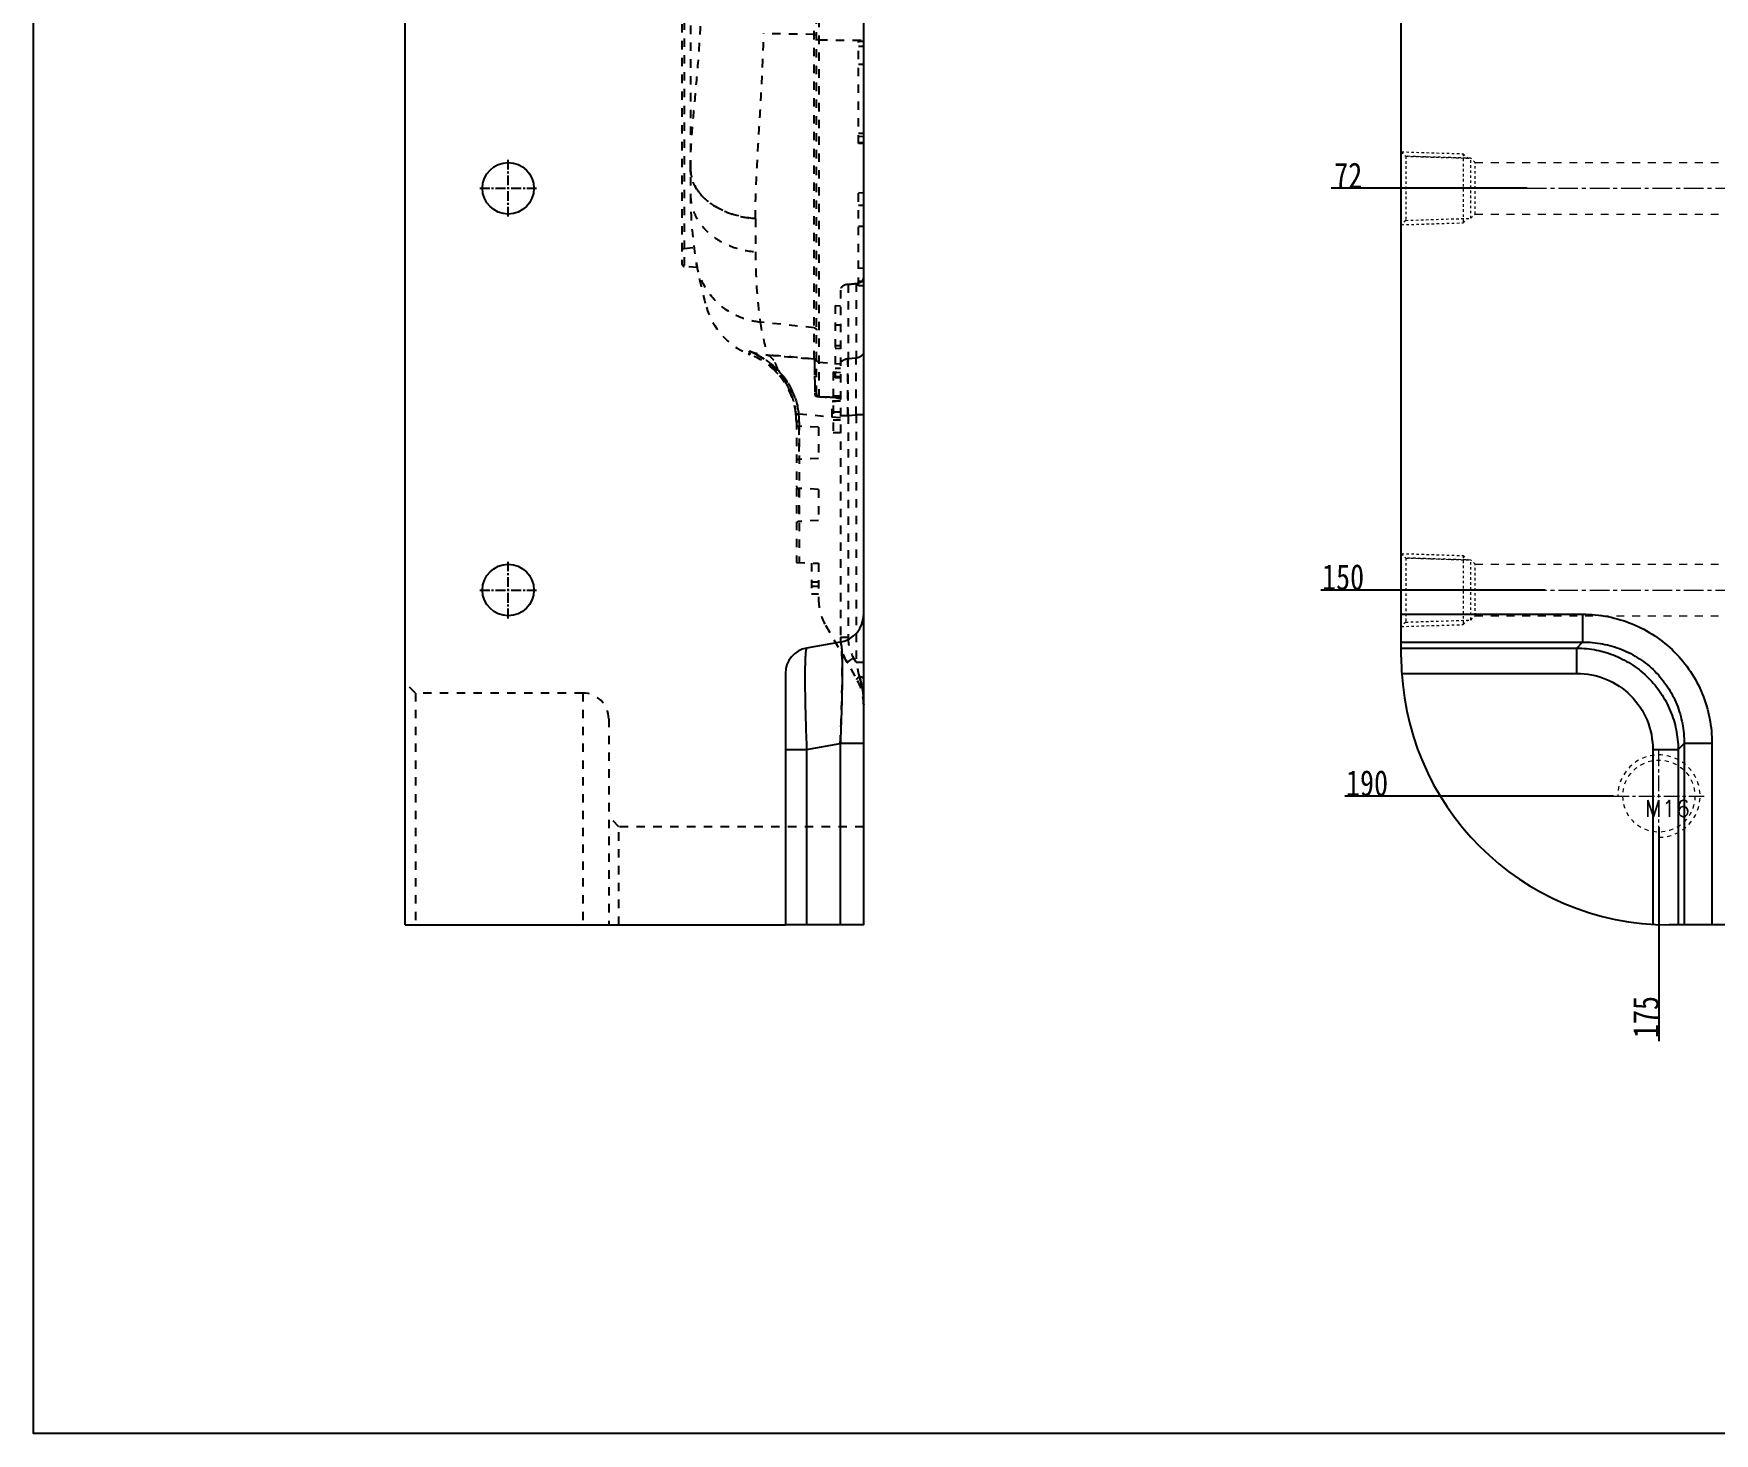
# Model space of a CAD drawing. Header units: millimetres. Extents: x -569 to 1807, y -7664 to 1724.
# Drawn here: x -18.7 to 307.6, y -3391.4 to -3119.6 of the extents above; entities that cross this region are included whole.
import ezdxf

# ---------------------------------------------------------------- set-up
doc = ezdxf.new("R2010")
doc.units = ezdxf.units.MM
doc.header["$LTSCALE"] = 16.335
doc.header["$PDMODE"] = 3
doc.header["$PDSIZE"] = 0.3125
doc.linetypes.add('CENTER', pattern=[0.6, 0.375, -0.075, 0.075, -0.075])
doc.linetypes.add('HIDDEN', pattern=[0.2, 0.1, -0.1])
doc.layers.get('0').update_dxf_attribs({"linetype": 'CONTINUOUS'})
doc.layers.get('Defpoints').update_dxf_attribs({"linetype": 'CONTINUOUS'})
doc.layers.add('cool', color=153, linetype='HIDDEN', lineweight=9)
doc.layers.add('screw', color=33, linetype='CONTINUOUS', lineweight=13)
doc.layers.add('DEFAULT_2', color=8, linetype='HIDDEN')
doc.layers.add('dim', color=3, linetype='CONTINUOUS')
doc.styles.get("Standard").update_dxf_attribs({"font": 'txt', "width": 0.8})
doc.styles.add('TXT', font='txt.shx', dxfattribs={"bigfont": 'gbcbig.shx'})
doc.dimstyles.new('副本 ISO-25-1', dxfattribs={"dimtxt": 10, "dimasz": 10, "dimexe": 0, "dimexo": 0, "dimgap": 0, "dimtad": 1, "dimtxsty": 'Standard', "dimcen": 0, "dimclrd": 6, "dimclre": 6, "dimclrt": 4, "dimazin": 0, "dimtfac": 1, "dimtofl": 0, "dimtmove": 0, "dimatfit": 3, "dimfxl": 0, "dimarcsym": 0})

# ---------------------------------------------------------------- blocks, each defined once
blk = doc.blocks.new('screw_m16_g')
at = {"layer": 'screw', "color": 1, "linetype": 'CENTER', "ltscale": 0.497582}
for p, q in [((0, -8.8), (0, 8.8)), ((-8.8, 0), (8.8, 0))]:
    blk.add_line(p, q, dxfattribs=at)
at = {"layer": 'screw', "linetype": 'HIDDEN', "ltscale": 0.497582}
blk.add_circle((0, 0), 7, dxfattribs=at)
at = {"layer": 'screw', "color": 92, "linetype": 'HIDDEN', "ltscale": 0.497582}
blk.add_arc((0, 0), 8, 270, 180, dxfattribs=at)
at = {"layer": 'screw', "color": 6, "style": 'TXT'}
blk.add_text('M16', height=3.2, dxfattribs=at).set_placement((-2.72, -4))
blk = doc.blocks.new('cool_jt_f12')
at = {"layer": 'cool', "ltscale": 0.3}
for p, q in [((0, 7.0785), (0.856, 6.2225)), ((0, 7.0785), (12, 6.7035)), ((12, 6.7035), (12.856, 5.8475)), ((12, 6.7035), (12, -6.7035)), ((0.856, 6.2225), (0.856, -6.2225)), ((13.5, 5.827375), (0.856, 6.2225)), ((0.856, 6.2225), (13.5, 5.827375)), ((14.327375, 5), (13.5, 5.827375)), ((13.5, -5.827375), (13.5, 5.827375)), ((14.327375, -5), (14.327375, 5)), ((0.856, -6.2225), (0, -7.0785)), ((0.856, -6.2225), (13.5, -5.827375)), ((12, -6.7035), (12.856, -5.8475)), ((13.5, -5.827375), (14.327375, -5)), ((0, -7.0785), (12, -6.7035))]:
    blk.add_line(p, q, dxfattribs=at)
blk = doc.blocks.new('7')
at = {"layer": 'cool', "ltscale": 0.932966}
for p, q in [((72.6, -1087.21), (493.94, -1087.21)), ((72.6, -1097.21), (493.94, -1097.21))]:
    blk.add_line(p, q, dxfattribs=at)
at = {"layer": 'cool', "color": 1, "linetype": 'CENTER', "ltscale": 0.621977}
blk.add_line((58.27, -1092.21), (508.27, -1092.21), dxfattribs=at)
at = {"layer": 'cool', "ltscale": 0.932966}
blk.add_blockref('cool_jt_f12', (58.27, -1092.21), dxfattribs=at)
blk = doc.blocks.new('*D305')
at = {"layer": 'Defpoints', "color": 0}
for p in [(471.82, -3077.66), (239.86, -3149.66), (271.24, -3149.66)]:
    blk.add_point(p, dxfattribs=at)
at = {"layer": 'dim', "color": 6, "lineweight": -2}
blk.add_line((271.24, -3149.66), (233.19, -3149.66), dxfattribs=at)
at = {"layer": 'dim', "color": 4, "insert": (236.52, -3147.16), "char_height": 5, "attachment_point": 5}
blk.add_mtext('72', dxfattribs=at)
blk = doc.blocks.new('*D306')
at = {"layer": 'Defpoints', "color": 0}
for p in [(471.82, -3077.66), (239.86, -3227.66), (274.73, -3227.66)]:
    blk.add_point(p, dxfattribs=at)
at = {"layer": 'dim', "color": 6, "lineweight": -2}
blk.add_line((274.73, -3227.66), (231.19, -3227.66), dxfattribs=at)
at = {"layer": 'dim', "color": 4, "insert": (235.52, -3225.16), "char_height": 5, "attachment_point": 5}
blk.add_mtext('150', dxfattribs=at)
blk = doc.blocks.new('*D307')
at = {"layer": 'Defpoints', "color": 0}
for p in [(471.82, -3077.66), (296.82, -3273.7, 0), (296.82, -3305.88)]:
    blk.add_point(p, dxfattribs=at)
at = {"layer": 'dim', "color": 6, "lineweight": -2}
blk.add_line((296.82, -3273.7), (296.82, -3315.21), dxfattribs=at)
at = {"layer": 'dim', "color": 4, "insert": (294.32, -3310.55), "char_height": 5, "attachment_point": 5, "rotation": 90}
blk.add_mtext('175', dxfattribs=at)
blk = doc.blocks.new('*D310')
at = {"layer": 'Defpoints', "color": 0}
for p in [(471.82, -3077.66), (244.5, -3267.66, 0), (288.02, -3267.66, 0)]:
    blk.add_point(p, dxfattribs=at)
at = {"layer": 'dim', "color": 6, "lineweight": -2}
blk.add_line((288.02, -3267.66), (235.84, -3267.66), dxfattribs=at)
at = {"layer": 'dim', "color": 4, "insert": (240.17, -3265.16), "char_height": 5, "attachment_point": 5}
blk.add_mtext('190', dxfattribs=at)

msp = doc.modelspace()

# ---------------------------------------------------------------- linework, layer by layer
at = {"color": 7, "linetype": 'Continuous'}
for p, q in [((53.457, -3292.658), (53.457, -2862.658)), ((142.457, -3292.658), (142.457, -2862.658)), ((246.822, -3240.658), (246.822, -2914.658)), ((246.822, -3232.347), (282.02, -3232.347)), ((282.02, -3232.347), (282.02, -3237.764)), ((137.912, -3237.764), (131.388, -3238.914)), ((246.822, -3237.764), (282.02, -3237.764)), ((246.822, -3238.914), (280.87, -3238.914)), ((280.87, -3238.914), (282.02, -3237.764)), ((280.87, -3243.838), (280.87, -3238.914)), ((127.257, -3243.838), (127.257, -3292.561)), ((246.919, -3243.838), (280.87, -3243.838)), ((127.257, -3258.61), (131.388, -3258.61)), ((131.388, -3258.61), (137.912, -3257.46)), ((131.388, -3258.61), (131.388, -3292.658)), ((142.457, -3257.46), (137.912, -3257.46)), ((137.912, -3257.46), (137.912, -3292.658)), ((295.642, -3258.61), (295.642, -3292.561)), ((295.642, -3258.61), (300.566, -3258.61)), ((300.566, -3258.61), (301.716, -3257.46)), ((300.566, -3258.61), (300.566, -3292.658)), ((301.716, -3257.46), (301.716, -3292.658)), ((307.133, -3257.46), (301.716, -3257.46)), ((307.133, -3257.46), (307.133, -3292.658)), ((53.457, -3292.658), (127.257, -3292.658)), ((142.457, -3292.658), (128.398, -3292.658)), ((428.383, -3292.658), (298.822, -3292.658))]:
    msp.add_line(p, q, dxfattribs=at)
at = {"color": 1, "linetype": 'CENTER', "ltscale": 0.310989}
for p, q in [((73.457, -3155.158), (73.457, -3144.158)), ((67.957, -3149.658), (78.957, -3149.658)), ((73.457, -3233.158), (73.457, -3222.158)), ((67.957, -3227.658), (78.957, -3227.658))]:
    msp.add_line(p, q, dxfattribs=at)
msp.add_lwpolyline([(-18.671, -2790.758), (785.938, -2790.758), (785.938, -3391.378), (-18.671, -3391.378)], close=True)
for centre in [(73.457, -3149.658), (73.457, -3227.658)]:
    msp.add_circle(centre, 5)
at = {"color": 7, "linetype": 'Continuous'}
for centre, radius, start, end in [((136.957, -3232.347), 5.5, 280, 0), ((132.257, -3243.838), 5, 100, 180), ((298.822, -3240.658), 52, 180, 270)]:
    msp.add_arc(centre, radius, start, end, dxfattribs=at)
for points, knots in [([(282.02, -3232.347), (283.663, -3232.348), (286.958, -3232.662), (291.711, -3234.079), (296.097, -3236.399), (299.938, -3239.54), (303.079, -3243.38), (305.4, -3247.766), (306.817, -3252.52), (307.132, -3255.817), (307.133, -3257.46)], [0, 0, 0, 0, 0.1250016, 0.249986, 0.3749694, 0.4999503, 0.6249337, 0.7499373, 0.8749722, 1, 1, 1, 1]), ([(131.388, -3238.914), (131.372, -3238.917), (131.338, -3238.953), (131.285, -3239.086), (131.229, -3239.372), (131.175, -3239.845), (131.129, -3240.498), (131.093, -3241.322), (131.066, -3242.313), (131.05, -3243.46), (131.043, -3245.27), (131.065, -3247.829), (131.133, -3251.185), (131.24, -3254.826), (131.335, -3257.332), (131.388, -3258.61)], [0, 0, 0, 0, 0.0025157, 0.0068305, 0.0219851, 0.0461936, 0.0793836, 0.1213189, 0.171659, 0.2299352, 0.2956276, 0.4466301, 0.6188153, 0.8056645, 1, 1, 1, 1]), ([(137.912, -3237.764), (137.949, -3237.757), (138.004, -3237.847), (138.038, -3237.96), (138.075, -3238.119), (138.107, -3238.319), (138.151, -3238.68), (138.196, -3239.243), (138.237, -3240.053), (138.279, -3241.468), (138.295, -3243.615), (138.267, -3246.58), (138.192, -3249.97), (138.074, -3253.645), (137.97, -3256.173), (137.912, -3257.46)], [0, 0, 0, 0, 0.0057522, 0.011557, 0.0195897, 0.0299091, 0.0425271, 0.074631, 0.1157659, 0.1656122, 0.2896085, 0.4417713, 0.615772, 0.8043799, 1, 1, 1, 1]), ([(280.87, -3238.914), (282.155, -3238.924), (284.73, -3239.19), (288.44, -3240.324), (291.862, -3242.156), (294.862, -3244.619), (297.325, -3247.619), (299.156, -3251.041), (300.29, -3254.75), (300.556, -3257.325), (300.566, -3258.61)], [0, 0, 0, 0, 0.1249534, 0.2499694, 0.3749806, 0.5000235, 0.6250535, 0.7500376, 0.8750394, 1, 1, 1, 1]), ([(282.02, -3237.764), (283.312, -3237.754), (285.905, -3237.979), (289.652, -3239.064), (293.114, -3240.87), (296.141, -3243.336), (298.608, -3246.364), (300.415, -3249.826), (301.501, -3253.574), (301.726, -3256.168), (301.716, -3257.46)], [0, 0, 0, 0, 0.124946, 0.2499193, 0.3749259, 0.4999493, 0.6249752, 0.7500028, 0.8750276, 1, 1, 1, 1]), ([(280.87, -3243.838), (282.794, -3243.838), (286.685, -3244.586), (291.618, -3247.862), (294.894, -3252.795), (295.642, -3256.686), (295.642, -3258.61)], [0, 0, 0, 0, 0.2500574, 0.5000238, 0.7499494, 1, 1, 1, 1]), ([(128.398, -3292.658), (128.236, -3292.658), (127.952, -3292.656), (127.598, -3292.645), (127.381, -3292.62), (127.284, -3292.595), (127.257, -3292.571), (127.257, -3292.561)], [0, 0, 0, 0, 0.4201646, 0.7311869, 0.9225201, 0.9735525, 1, 1, 1, 1])]:
    msp.add_open_spline(points, degree=3, knots=knots, dxfattribs=at)
at = {"layer": 'DEFAULT_2', "color": 8, "linetype": 'HIDDEN'}
for p, q in [((133.311, -3189.592), (133.311, -2935.317)), ((133.779, -2940.333), (133.779, -3190.092)), ((132.861, -3182.817), (132.861, -2947.221)), ((107.181, -2960.978), (107.181, -3164.338)), ((107.638, -2960.48), (107.638, -3164.836)), ((108.846, -2974.329), (108.846, -3150.987)), ((132.861, -3119.791), (123.071, -3119.631)), ((133.779, -3120.847), (142.457, -3120.941)), ((141.457, -3140.958), (141.457, -3121.123)), ((141.457, -3121.123), (142.457, -3121.14)), ((141.957, -3121.131), (141.457, -3121.123)), ((142.457, -3122.129), (141.457, -3122.129)), ((142.457, -3121.14), (141.957, -3121.131)), ((142.457, -3125.633), (141.457, -3125.633)), ((142.457, -3139.046), (141.457, -3139.046)), ((141.457, -3139.554), (142.457, -3139.576)), ((142.457, -3140.807), (141.457, -3140.807)), ((142.457, -3140.958), (141.457, -3140.958)), ((141.457, -3168.592), (141.457, -3150.493)), ((141.457, -3150.493), (142.457, -3150.537)), ((142.457, -3152.988), (141.457, -3152.988)), ((121.446, -3155.547), (121.446, -3161.994)), ((142.457, -3157.077), (141.457, -3157.077)), ((107.638, -3161.329), (109.511, -3161.165)), ((110.122, -3165.054), (107.638, -3164.836)), ((141.457, -3165.123), (142.457, -3165.17)), ((142.457, -3167.724), (141.457, -3167.724)), ((142.457, -3167.813), (141.457, -3167.813)), ((137.934, -3169.411), (137.934, -3236.802)), ((139.417, -3168.313), (139.417, -3182.701)), ((140.974, -3168.141), (140.974, -3182.569)), ((142.457, -3168.593), (141.457, -3168.593)), ((136.934, -3172.427), (136.934, -3186.463)), ((136.934, -3172.427), (137.934, -3172.49)), ((132.861, -3176.74), (122.367, -3175.65)), ((137.934, -3176.261), (136.934, -3176.261)), ((137.934, -3180.229), (136.934, -3180.229)), ((136.934, -3180.717), (137.934, -3180.782)), ((120.284, -3181.272), (120.382, -3181.938)), ((120.382, -3181.938), (120.284, -3181.272)), ((133.779, -3183.426), (137.934, -3183.713)), ((139.417, -3182.701), (140.974, -3182.569)), ((136.534, -3185.309), (136.534, -3197.143)), ((136.534, -3185.309), (137.934, -3185.408)), ((137.934, -3184.671), (136.934, -3184.671)), ((137.934, -3186.268), (136.934, -3186.268)), ((137.934, -3186.463), (136.934, -3186.463)), ((132.96, -3189.579), (132.96, -3189.822)), ((133.777, -3190.113), (133.624, -3190.104)), ((137.934, -3190.354), (136.514, -3190.272)), ((137.934, -3190.026), (136.534, -3189.929)), ((137.934, -3190.154), (136.534, -3190.154)), ((137.934, -3194.229), (129.876, -3193.52)), ((136.326, -3191.027), (137.934, -3190.919)), ((136.326, -3194.089), (136.326, -3191.027)), ((137.934, -3193.13), (136.534, -3193.13)), ((137.934, -3193.781), (139.417, -3193.781)), ((139.417, -3193.781), (140.974, -3193.65)), ((139.417, -3193.781), (139.417, -3236.802)), ((140.974, -3193.65), (140.974, -3241.643)), ((142.457, -3193.65), (140.974, -3193.65)), ((129.392, -3194.822), (129.392, -3222.316)), ((133.713, -3196.058), (129.866, -3195.857)), ((129.866, -3195.857), (129.866, -3202.29)), ((129.947, -3194.979), (129.947, -3222.335)), ((133.713, -3196.058), (133.713, -3202.088)), ((137.934, -3194.669), (136.534, -3194.669)), ((137.934, -3197.148), (136.534, -3197.148)), ((133.713, -3202.088), (129.866, -3202.29)), ((133.713, -3208.118), (129.866, -3207.917)), ((129.866, -3207.917), (129.866, -3214.35)), ((133.713, -3208.118), (133.713, -3214.148)), ((133.713, -3214.148), (129.866, -3214.35)), ((129.392, -3222.316), (133.713, -3222.467)), ((132.313, -3222.418), (132.313, -3228.467)), ((133.713, -3222.467), (133.713, -3229.491)), ((133.713, -3226.12), (132.313, -3226.12)), ((133.713, -3226.985), (132.313, -3226.985)), ((133.713, -3228.467), (132.313, -3228.467)), ((135.053, -3234.491), (141.117, -3244.994)), ((137.934, -3236.802), (139.417, -3236.802)), ((140.974, -3241.643), (140.488, -3240.802)), ((140.974, -3241.643), (142.457, -3241.643)), ((55.457, -3247.658), (53.457, -3245.658)), ((55.457, -3247.658), (55.457, -3292.658)), ((87.957, -3247.658), (55.457, -3247.658)), ((87.957, -3247.658), (87.957, -3292.658)), ((92.957, -3252.658), (92.957, -3292.658)), ((94.957, -3273.608), (92.957, -3271.608)), ((142.457, -3273.608), (94.957, -3273.608)), ((94.957, -3292.658), (94.957, -3273.608)), ((128.398, -3292.658), (127.257, -3292.658))]:
    msp.add_line(p, q, dxfattribs=at)
for centre, radius, start, end in [((187.057, -3150.987), 78.211, 180, 196.13281), ((107.681, -3161.827), 0.5, 95, 180), ((107.681, -3164.338), 0.5, 180, 265), ((123.387, -3161.896), 13.613, 189.73092, 193.37109), ((222.238, -3162.052), 100.793, 179.96702, 187.75334), ((222.186, -3162.056), 100.741, 179.965, 187.75537), ((125.454, -3168.802), 14.082, 196.14912, 247.28061), ((188.134, -3164.653), 66.68, 189.49306, 195.08512), ((188.104, -3164.659), 66.65, 189.49178, 195.08639), ((125.393, -3168.938), 13.932, 247.29612, 248.9209), ((112.655, -3199.375), 19.645, 66.04612, 67.14626), ((114.234, -3195.373), 15.344, 65.34756, 66.77775), ((114.263, -3195.319), 15.283, 43.30251, 66.79755), ((124.747, -3168.75), 13.294, 250.38308, 265.70484), ((124.732, -3168.797), 13.244, 250.37732, 251.63837), ((115.326, -3195.055), 14.058, 45.3728, 68.92016), ((114.249, -3195.339), 15.306, 59.16449, 65.34689), ((114.237, -3195.366), 15.336, 54.55579, 59.17558), ((114.321, -3195.255), 15.196, 43.27728, 51.05778), ((114.475, -3196.141), 15.923, 46.07117, 52.46724), ((132.809, -3183.317), 0.502, 0.04041, 84.05004), ((115.338, -3183.963), 17.566, 2.12432, 2.26946), ((760.551, -3188.241), 621.159, 179.488954, 180.511047), ((-479.64, -3188.109), 620.639, 359.488525, 0.511475), ((115.186, -3195.196), 14.256, 41.68481, 45.37158), ((114.399, -3195.188), 15.094, 42.22655, 43.29556), ((114.556, -3196.051), 15.802, 44.83916, 46.0568), ((114.573, -3195.037), 14.863, 30.10267, 42.24227), ((114.645, -3188.298), 11.622, 16.95604, 18.06239), ((115.315, -3195.071), 14.076, 6.63061, 41.65222), ((114.729, -3194.949), 14.685, 25.20203, 30.11254), ((114.836, -3194.897), 14.565, 20.0422, 25.19718), ((114.942, -3194.861), 14.454, 15.1705, 20.04853), ((133.783, -3188.872), 1.256, 229.12755, 236.17437), ((133.75, -3188.921), 1.197, 236.18006, 240.7067), ((133.813, -3189.591), 0.502, 180.01651, 266.0216), ((133.85, -3189.578), 0.54, 195.82999, 208.75785), ((115.039, -3194.837), 14.354, 5.57813, 15.17856), ((115.276, -3195.075), 14.115, 1.01433, 6.62907), ((115.149, -3194.822), 14.243, 0.00028, 5.5628), ((115.184, -3194.819), 14.208, 5.06948, 5.56567), ((116.421, -3194.922), 13.528, 5.94816, 6.79637), ((114.912, -3194.978), 15.036, 0.00037, 5.56442), ((115.527, -3195.067), 13.864, 0.00057, 0.99986), ((129.892, -3195.357), 0.5, 180, 267), ((114.956, -3194.977), 14.991, 0.62706, 1.85037), ((114.814, -3194.979), 15.133, 359.99956, 0.62799), ((129.892, -3202.789), 0.5, 93, 180), ((129.892, -3207.417), 0.5, 180, 267), ((129.892, -3214.849), 0.5, 93, 180), ((143.713, -3229.491), 10, 180, 210), ((147.934, -3236.802), 10, 180, 210), ((147.416, -3236.802), 7.999, 179.9985, 210.0015), ((-330.859, -3357.336), 485.81, 13.43681, 13.77696), ((-330.772, -3357.315), 485.721, 13.43677, 13.77698), ((132.457, -3249.994), 10, 0, 30), ((107.045, -3253.485), 35.768, 13.99017, 14.63774), ((111.114, -3252.476), 31.576, 12.91068, 13.99733), ((115.769, -3251.417), 26.802, 10.92192, 12.92826), ((87.957, -3252.658), 5, 0, 90)]:
    msp.add_arc(centre, radius, start, end, dxfattribs=at)
msp.add_ellipse((200.228, -3097.171), major_axis=(297.757, 47.859), ratio=0.2067771, start_param=-1.8095836, end_param=-1.8042452, dxfattribs=at)
for points, knots in [([(108.846, -3145.882), (108.846, -3143.83), (109.073, -3139.479), (109.692, -3132.651), (110.364, -3125.23), (110.712, -3120.091), (110.833, -3117.448)], [0, 0, 0, 0, 0.2158566, 0.4580362, 0.721599, 1, 1, 1, 1]), ([(121.446, -3155.547), (121.446, -3152.923), (121.633, -3147.386), (122.143, -3138.719), (122.697, -3129.374), (122.973, -3122.932), (123.071, -3119.631)], [0, 0, 0, 0, 0.2188626, 0.4620845, 0.7244252, 1, 1, 1, 1]), ([(132.861, -3119.791), (132.92, -3119.792), (133.026, -3119.797), (133.17, -3119.813), (133.254, -3119.83), (133.311, -3119.855), (133.311, -3119.869)], [0, 0, 0, 0, 0.3780331, 0.6936182, 0.9060133, 1, 1, 1, 1]), ([(133.779, -3120.847), (133.718, -3120.846), (133.609, -3120.842), (133.458, -3120.825), (133.371, -3120.808), (133.311, -3120.783), (133.311, -3120.768)], [0, 0, 0, 0, 0.376069, 0.6923837, 0.9060136, 1, 1, 1, 1]), ([(121.446, -3155.547), (119.833, -3155.429), (117.41, -3154.965), (114.444, -3153.708), (112.459, -3152.474), (110.85, -3150.986), (109.678, -3149.339), (108.997, -3147.615), (108.846, -3146.442), (108.846, -3145.882)], [0, 0, 0, 0, 0.279885, 0.4208117, 0.5561069, 0.6822088, 0.7978049, 0.9029805, 1, 1, 1, 1]), ([(108.846, -3145.882), (108.846, -3146.606), (109.102, -3148.147), (109.831, -3149.526), (110.302, -3150.183)], [0, 0, 0, 0, 0.4726975, 1, 1, 1, 1]), ([(108.846, -3150.987), (108.846, -3151.624), (108.995, -3152.947), (109.667, -3154.901), (110.832, -3156.777), (112.437, -3158.477), (114.424, -3159.889), (117.38, -3161.32), (119.825, -3161.86), (121.446, -3161.994)], [0, 0, 0, 0, 0.1044537, 0.2161658, 0.3360788, 0.4635045, 0.5969528, 0.7334353, 1, 1, 1, 1]), ([(110.302, -3150.183), (110.866, -3150.97), (112.317, -3152.441), (115.048, -3154.059), (118.162, -3155.13), (120.355, -3155.467), (121.446, -3155.547)], [0, 0, 0, 0, 0.2282644, 0.4797355, 0.7420857, 1, 1, 1, 1]), ([(122.367, -3175.65), (120.87, -3175.501), (117.85, -3174.703), (113.956, -3172.113), (111.174, -3168.455), (110.211, -3165.602), (109.97, -3164.197)], [0, 0, 0, 0, 0.2499507, 0.5089766, 0.7630741, 1, 1, 1, 1]), ([(122.367, -3175.65), (120.979, -3175.512), (118.156, -3174.801), (114.412, -3172.488), (111.568, -3169.117), (110.467, -3166.408), (110.143, -3165.044)], [0, 0, 0, 0, 0.2433445, 0.4991793, 0.7553741, 1, 1, 1, 1]), ([(142.457, -3166.994), (142.457, -3167.135), (142.376, -3167.434), (142.041, -3167.791), (141.554, -3168.037), (141.176, -3168.119), (140.974, -3168.141)], [0, 0, 0, 0, 0.2070042, 0.4355261, 0.700808, 1, 1, 1, 1]), ([(140.974, -3168.141), (141.128, -3168.124), (141.643, -3168.029), (142.172, -3167.732), (142.351, -3167.401)], [0, 0, 0, 0, 0.2906793, 1, 1, 1, 1]), ([(142.351, -3167.401), (142.369, -3167.369), (142.429, -3167.242), (142.457, -3167.099), (142.457, -3166.994)], [0, 0, 0, 0, 0.2559817, 1, 1, 1, 1]), ([(139.417, -3168.313), (139.215, -3168.335), (138.838, -3168.415), (138.355, -3168.654), (138.02, -3168.991), (137.934, -3169.278), (137.934, -3169.411)], [0, 0, 0, 0, 0.3046155, 0.5733846, 0.8008325, 1, 1, 1, 1]), ([(132.861, -3176.74), (132.98, -3176.753), (133.217, -3176.868), (133.311, -3177.116), (133.311, -3177.234)], [0, 0, 0, 0, 0.5019495, 1, 1, 1, 1]), ([(125.761, -3184.909), (124.964, -3184.107), (123.237, -3182.711), (121.272, -3181.688), (120.284, -3181.272)], [0, 0, 0, 0, 0.5131573, 1, 1, 1, 1]), ([(120.63, -3181.422), (120.938, -3181.559), (122.178, -3182.149), (123.353, -3182.882), (124.176, -3183.514)], [0, 0, 0, 0, 0.2448419, 1, 1, 1, 1]), ([(123.752, -3182.007), (124.213, -3182.132), (124.843, -3182.772), (125.394, -3183.833), (125.645, -3184.527), (125.761, -3184.909)], [0, 0, 0, 0, 0.3949557, 0.6706242, 1, 1, 1, 1]), ([(125.19, -3183.458), (125.237, -3183.55), (125.43, -3183.951), (125.588, -3184.369), (125.694, -3184.695)], [0, 0, 0, 0, 0.2317528, 1, 1, 1, 1]), ([(133.094, -3182.904), (133.076, -3182.892), (133.004, -3182.85), (132.923, -3182.824), (132.861, -3182.817)], [0, 0, 0, 0, 0.2601932, 1, 1, 1, 1]), ([(132.862, -3182.814), (132.873, -3182.881), (132.882, -3183.085), (132.9, -3183.493), (132.912, -3184.103), (132.927, -3184.908), (132.938, -3185.901), (132.95, -3187.56), (132.964, -3188.886), (132.96, -3189.822)], [0, 0, 0, 0, 0.0290767, 0.0874412, 0.1747037, 0.2900903, 0.4322963, 0.599628, 1, 1, 1, 1]), ([(132.862, -3182.814), (132.864, -3182.833), (132.878, -3182.984), (132.885, -3183.136), (132.89, -3183.267)], [0, 0, 0, 0, 0.1315081, 1, 1, 1, 1]), ([(132.892, -3183.311), (132.894, -3183.375), (132.904, -3183.688), (132.91, -3184.002), (132.915, -3184.251)], [0, 0, 0, 0, 0.2035677, 1, 1, 1, 1]), ([(132.915, -3184.251), (132.928, -3184.996), (132.946, -3186.772), (132.959, -3188.548), (132.96, -3189.579)], [0, 0, 0, 0, 0.4192654, 1, 1, 1, 1]), ([(133.311, -3183.316), (133.311, -3183.238), (133.271, -3183.077), (133.162, -3182.95), (133.094, -3182.904)], [0, 0, 0, 0, 0.488968, 1, 1, 1, 1]), ([(133.779, -3183.426), (133.656, -3183.418), (133.41, -3183.305), (133.311, -3183.052), (133.311, -3182.931)], [0, 0, 0, 0, 0.5019924, 1, 1, 1, 1]), ([(133.779, -3183.426), (133.696, -3183.42), (133.531, -3183.367), (133.413, -3183.241), (133.373, -3183.169)], [0, 0, 0, 0, 0.5012701, 1, 1, 1, 1]), ([(137.934, -3183.809), (137.934, -3183.681), (138.024, -3183.401), (138.357, -3183.071), (138.839, -3182.826), (139.215, -3182.732), (139.417, -3182.701)], [0, 0, 0, 0, 0.1929655, 0.4197279, 0.6916927, 1, 1, 1, 1]), ([(138.122, -3183.324), (138.26, -3183.153), (138.679, -3182.871), (139.152, -3182.741), (139.417, -3182.701)], [0, 0, 0, 0, 0.4508599, 1, 1, 1, 1]), ([(139.417, -3193.781), (139.409, -3192.802), (139.387, -3189.108), (139.391, -3185.415), (139.417, -3182.701)], [0, 0, 0, 0, 0.2651372, 1, 1, 1, 1]), ([(140.974, -3182.569), (141.176, -3182.538), (141.552, -3182.444), (142.034, -3182.199), (142.367, -3181.869), (142.457, -3181.589), (142.457, -3181.461)], [0, 0, 0, 0, 0.3083071, 0.5802718, 0.8070344, 1, 1, 1, 1]), ([(125.761, -3184.909), (125.724, -3184.917), (125.597, -3184.934), (125.452, -3184.901), (125.385, -3184.837)], [0, 0, 0, 0, 0.2887617, 1, 1, 1, 1]), ([(129.325, -3193.441), (129.162, -3191.768), (128.276, -3188.616), (126.424, -3185.942), (125.385, -3184.837)], [0, 0, 0, 0, 0.5257049, 1, 1, 1, 1]), ([(125.385, -3184.837), (125.406, -3184.857), (125.517, -3184.93), (125.662, -3184.93), (125.761, -3184.909)], [0, 0, 0, 0, 0.2204182, 1, 1, 1, 1]), ([(129.876, -3193.52), (129.702, -3191.846), (128.763, -3188.672), (126.839, -3186.012), (125.761, -3184.909)], [0, 0, 0, 0, 0.5217845, 1, 1, 1, 1]), ([(125.761, -3184.909), (126.818, -3185.99), (128.709, -3188.589), (129.659, -3191.684), (129.854, -3193.321)], [0, 0, 0, 0, 0.4784197, 1, 1, 1, 1]), ([(133.311, -3189.592), (133.311, -3189.62), (133.296, -3189.683), (133.223, -3189.759), (133.105, -3189.809), (133.012, -3189.821), (132.96, -3189.823)], [0, 0, 0, 0, 0.1876326, 0.396033, 0.6618215, 1, 1, 1, 1]), ([(132.96, -3189.822), (133.007, -3189.862), (133.202, -3190.008), (133.444, -3190.093), (133.624, -3190.104)], [0, 0, 0, 0, 0.2547171, 1, 1, 1, 1]), ([(133.624, -3190.104), (133.585, -3190.101), (133.425, -3190.082), (133.27, -3190.024), (133.164, -3189.965)], [0, 0, 0, 0, 0.2451716, 1, 1, 1, 1]), ([(133.779, -3190.092), (133.759, -3190.091), (133.678, -3190.08), (133.6, -3190.049), (133.547, -3190.016)], [0, 0, 0, 0, 0.2381504, 1, 1, 1, 1]), ([(133.779, -3190.092), (133.779, -3190.096), (133.76, -3190.1), (133.736, -3190.103), (133.685, -3190.105), (133.647, -3190.105), (133.624, -3190.105)], [0, 0, 0, 0, 0.0689503, 0.25286, 0.5616462, 1, 1, 1, 1]), ([(129.876, -3193.52), (129.805, -3193.523), (129.674, -3193.524), (129.499, -3193.512), (129.39, -3193.493), (129.327, -3193.46), (129.325, -3193.441)], [0, 0, 0, 0, 0.3766907, 0.693222, 0.901002, 1, 1, 1, 1]), ([(129.325, -3193.441), (129.327, -3193.46), (129.39, -3193.493), (129.499, -3193.512), (129.674, -3193.524), (129.805, -3193.523), (129.876, -3193.52)], [0, 0, 0, 0, 0.0990009, 0.3067841, 0.6233147, 1, 1, 1, 1]), ([(129.947, -3194.979), (129.812, -3194.97), (129.63, -3194.947), (129.449, -3194.891), (129.392, -3194.843), (129.392, -3194.822)], [0, 0, 0, 0, 0.6844981, 0.8935447, 1, 1, 1, 1]), ([(129.654, -3194.944), (129.677, -3194.948), (129.774, -3194.964), (129.872, -3194.974), (129.947, -3194.979)], [0, 0, 0, 0, 0.2341894, 1, 1, 1, 1]), ([(137.912, -3257.46), (137.97, -3256.173), (138.074, -3253.646), (138.192, -3249.972), (138.267, -3246.583), (138.295, -3243.618), (138.279, -3241.47), (138.237, -3240.054), (138.196, -3239.244), (138.152, -3238.68), (138.107, -3238.319), (138.075, -3238.119), (138.038, -3237.96), (138.004, -3237.847), (137.949, -3237.757), (137.912, -3237.764)], [0, 0, 0, 0, 0.1955796, 0.3841136, 0.5580998, 0.7102786, 0.8343008, 0.884169, 0.9253247, 0.9574483, 0.9700767, 0.9804018, 0.9884379, 0.9942456, 1, 1, 1, 1]), ([(139.274, -3241.802), (139.265, -3241.786), (139.278, -3241.731), (139.374, -3241.608), (139.609, -3241.398), (139.999, -3241.114), (140.313, -3240.91), (140.488, -3240.802)], [0, 0, 0, 0, 0.0328723, 0.0917759, 0.2994381, 0.6136577, 1, 1, 1, 1]), ([(139.274, -3241.802), (139.265, -3241.786), (139.278, -3241.731), (139.374, -3241.608), (139.609, -3241.398), (139.999, -3241.114), (140.313, -3240.91), (140.488, -3240.802)], [0, 0, 0, 0, 0.0328717, 0.0917751, 0.2994373, 0.6136572, 1, 1, 1, 1]), ([(141.117, -3244.994), (141.104, -3244.972), (141.142, -3244.886), (141.244, -3244.779), (141.423, -3244.618), (141.569, -3244.508), (141.653, -3244.447)], [0, 0, 0, 0, 0.0972884, 0.295293, 0.6012864, 1, 1, 1, 1]), ([(141.117, -3244.994), (141.104, -3244.972), (141.142, -3244.886), (141.244, -3244.779), (141.423, -3244.618), (141.569, -3244.508), (141.653, -3244.447)], [0, 0, 0, 0, 0.0972885, 0.295293, 0.6012864, 1, 1, 1, 1]), ([(141.653, -3244.447), (141.891, -3245.361), (142.297, -3247.192), (142.457, -3249.066), (142.457, -3249.994)], [0, 0, 0, 0, 0.5044974, 1, 1, 1, 1]), ([(142.457, -3244.899), (142.457, -3244.789), (142.256, -3244.634), (141.973, -3244.525), (141.767, -3244.471), (141.653, -3244.447)], [0, 0, 0, 0, 0.3454434, 0.6354367, 1, 1, 1, 1]), ([(142.086, -3246.339), (142.144, -3246.643), (142.353, -3247.85), (142.457, -3249.078), (142.457, -3249.994)], [0, 0, 0, 0, 0.2523993, 1, 1, 1, 1])]:
    msp.add_open_spline(points, degree=3, knots=knots, dxfattribs=at)
for points in [[(123.751, -3182.007), (126.788, -3182.278), (129.825, -3182.545), (132.862, -3182.814)], [(132.862, -3182.814), (129.825, -3182.545), (126.788, -3182.278), (123.752, -3182.007)], [(133.373, -3183.169), (133.333, -3183.097), (133.311, -3183.013), (133.311, -3182.931)], [(133.276, -3189.699), (133.299, -3189.669), (133.311, -3189.629), (133.311, -3189.592)], [(133.331, -3189.725), (133.318, -3189.682), (133.311, -3189.636), (133.311, -3189.592)], [(133.468, -3189.956), (133.431, -3189.922), (133.401, -3189.881), (133.377, -3189.837)], [(133.547, -3190.016), (133.519, -3189.999), (133.492, -3189.978), (133.468, -3189.956)], [(133.624, -3190.104), (135.061, -3190.187), (136.498, -3190.272), (137.934, -3190.354)], [(136.514, -3190.272), (135.602, -3190.22), (134.69, -3190.166), (133.777, -3190.113)], [(137.934, -3190.92), (137.398, -3190.955), (136.862, -3190.991), (136.326, -3191.027)]]:
    msp.add_open_spline(points, degree=3, dxfattribs=at)

# ---------------------------------------------------------------- block references
for p in [(188.555, -2057.448), (188.555, -2135.448)]:
    msp.add_blockref('7', p)
at = {"layer": 'screw'}
msp.add_blockref('screw_m16_g', (296.822, -3267.658, 0), dxfattribs=at)

# ---------------------------------------------------------------- dimensions: what is measured, and where the dimension line sits
at = {"layer": 'dim'}
for feature_location, offset, dtype, picture, middle in [((274.73, -3227.658), (-34.873, 0), 0, '*D306', (235.523, -3225.158)), ((271.245, -3149.658), (-31.388, 0), 0, '*D305', (236.523, -3147.158)), ((288.022, -3267.658, 0), (-43.517, 0), 0, '*D310', (240.171, -3265.158)), ((296.822, -3273.702, 0), (0, -32.179), 1, '*D307', (294.322, -3310.548))]:
    dim = msp.add_ordinate_dim(feature_location=feature_location, offset=offset, dtype=dtype, origin=(471.822, -3077.658), dimstyle='副本 ISO-25-1', override={"dimtxt": 5, "dimasz": 2, "dimfxl": 1.25, "dimarcsym": 1}, dxfattribs=at)
    dim.commit()
    dim.dimension.update_dxf_attribs({"geometry": picture, "text_midpoint": middle})

doc.saveas('drawing.dxf')
